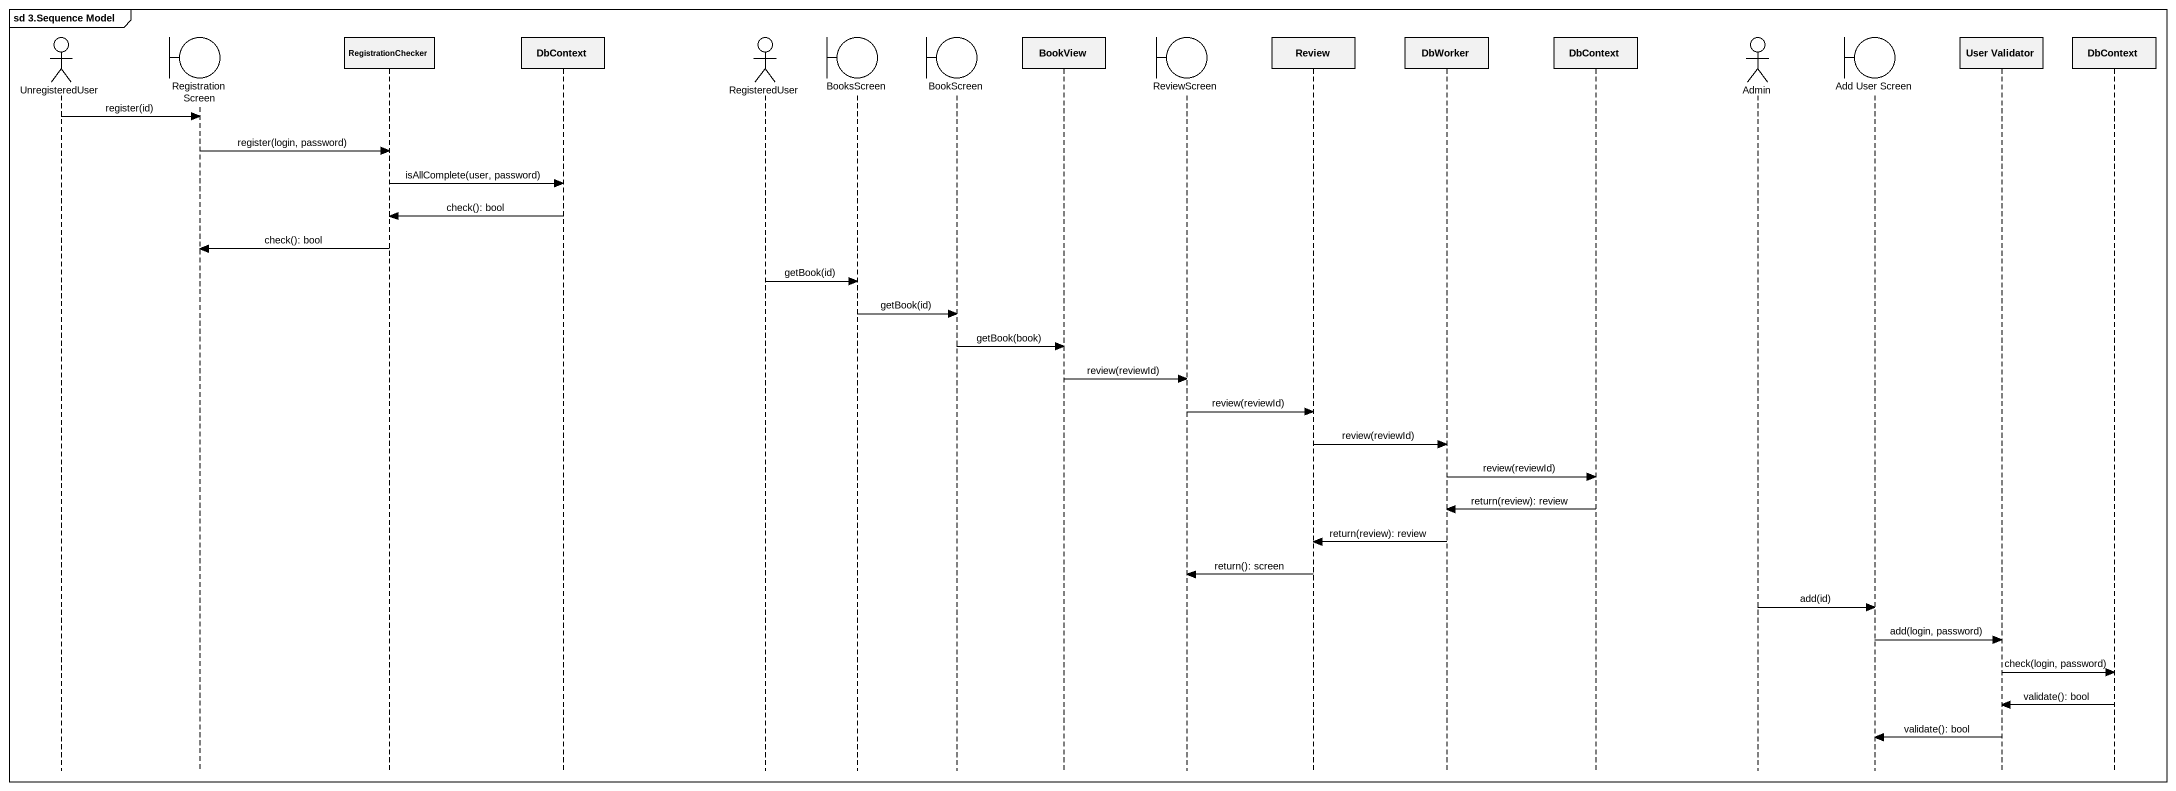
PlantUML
@startuml
mainframe sd 3.Sequence Model
hide footbox
actor UnregisteredUser
boundary "Registration Screen" as Registration_Screen
participant RegistrationChecker
participant DbContext
actor RegisteredUser
boundary BooksScreen
boundary BookScreen
participant BookView
boundary ReviewScreen
participant Review
participant DbWorker
participant "DbContext" as DbContext_2
actor Admin
boundary "Add User Screen" as Add_User_Screen
participant "User Validator" as User_Validator
participant "DbContext" as DbContext_3

UnregisteredUser -> Registration_Screen : register(id)
Registration_Screen -> RegistrationChecker : register(login, password)
RegistrationChecker -> DbContext : isAllComplete(user, password)
DbContext -> RegistrationChecker : check(): bool
RegistrationChecker -> Registration_Screen : check(): bool
RegisteredUser -> BooksScreen : getBook(id)
BooksScreen -> BookScreen : getBook(id)
BookScreen -> BookView : getBook(book)
BookView -> ReviewScreen : review(reviewId)
ReviewScreen -> Review : review(reviewId)
Review -> DbWorker : review(reviewId)
DbWorker -> DbContext_2 : review(reviewId)
DbContext_2 -> DbWorker : return(review): review
DbWorker -> Review : return(review): review
Review -> ReviewScreen : return(): screen
Admin -> Add_User_Screen : add(id)
Add_User_Screen -> User_Validator : add(login, password)
User_Validator -> DbContext_3 : check(login, password)
DbContext_3 -> User_Validator : validate(): bool
User_Validator -> Add_User_Screen : validate(): bool
@enduml
